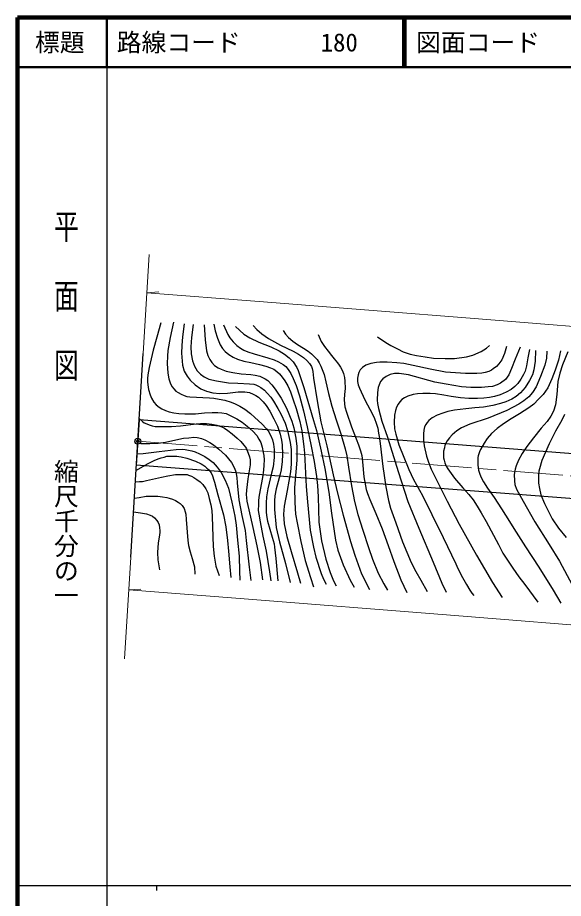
# Model space of a CAD drawing. Units: millimetres at full size, sheet at 1:1000; details may follow other scales. Extents: x 40000 to 680000, y 20000 to 380000.
# Drawn here: x 40000 to 150090, y 202409 to 380000 of the extents above; entities that cross this region are included whole.
import ezdxf
from ezdxf.enums import TextEntityAlignment as Align

# ---------------------------------------------------------------- set-up
doc = ezdxf.new("R2010")
doc.units = ezdxf.units.MM
doc.header["$LTSCALE"] = 1000
doc.header["$PDMODE"] = 32
doc.header["$PDSIZE"] = 500
doc.linetypes.add('CHAIN', pattern=[18.5, 12, -1.5, 3.5, -1.5])
for name, color, linetype, lineweight in [('M-BGD', 7, 'Continuous', 25), ('M-BMK', 2, 'CHAIN', 13), ('M-BMK-OTRS', 5, 'Continuous', 25), ('M-BMK-SRVR', 3, 'Continuous', 25), ('M-STR-HTXT', 7, 'Continuous', 13), ('M-TTL', 2, 'Continuous', 140), ('M-TTL-BAND', 7, 'Continuous', 25), ('M-TTL-LINE', 7, 'Continuous', 50)]:
    doc.layers.add(name, color=color, linetype=linetype, lineweight=lineweight)
doc.layers.add('M-OTRS', color=6, linetype='Continuous')
doc.layers.add('M-TTL-TXT', color=7, linetype='Continuous')
doc.styles.add('@ＭＳ ゴシック', font='')
doc.styles.add('ＭＳ ゴシック', font='')
doc.styles.get('@ＭＳ ゴシック').set_extended_font_data('@MS Gothic')
doc.styles.get('ＭＳ ゴシック').set_extended_font_data('MS Gothic')

msp = doc.modelspace()

# ---------------------------------------------------------------- linework, layer by layer
at = {"layer": 'M-BGD'}
msp.add_line((64492, 298901), (63941, 289790), dxfattribs=at)
msp.add_line((64492, 298901), (63941, 289790), dxfattribs=at)
msp.add_line((64492, 298901), (63941, 289790), dxfattribs=at)
for points in [[(68867, 318477), (68060, 315593), (67336, 312914), (66529, 309461), (66281, 307991), (66208, 307224), (66197, 306560), (66242, 305936), (66401, 304994), (66714, 303910), (67020, 303258), (67496, 302460), (67922, 301933), (68555, 301432), (69106, 301096), (69845, 300753), (70567, 300506), (71491, 300303), (72509, 300160), (73740, 300095), (75905, 300137), (77724, 300344), (79233, 300404), (80373, 300397), (81222, 300322), (82040, 300152), (83039, 299715), (84195, 299111), (85281, 298432), (86318, 297652), (87466, 296616), (88224, 295719), (88673, 295030), (89029, 294318), (89315, 293395), (89545, 292332), (89662, 291721), (89722, 290866), (89689, 289731), (89609, 288740), (89383, 287280), (88706, 283701), (88606, 282735), (88559, 281799), (88546, 280645), (88646, 279852), (88898, 278339), (89489, 275464), (90107, 272415), (90837, 268265), (91110, 266442)], [(71466, 318587), (70794, 315490), (70307, 312870), (70239, 311767), (70189, 310227), (70289, 308325), (70507, 307185), (70817, 306160), (71148, 305565), (71512, 305120), (71930, 304706), (72372, 304395), (72959, 304046), (73577, 303809), (74154, 303619), (74772, 303514), (78732, 303368), (79565, 303254), (80642, 303086), (81822, 302836), (83108, 302468), (83855, 302153), (84836, 301635), (85814, 301040), (86979, 300162), (87861, 299385), (89257, 298097), (90229, 297094), (90511, 296689), (91075, 295683), (91420, 294838), (91616, 293966), (91734, 292950), (91770, 291333), (91530, 289445), (91230, 288127), (90470, 284976), (90220, 283406), (90152, 282138), (90125, 280318), (90184, 279638), (90398, 278485), (91348, 275271), (91721, 273915), (91816, 273220), (92107, 270964), (92470, 266446)], [(73590, 318255), (73235, 315659), (73097, 313880), (73068, 312327), (73280, 309932), (73628, 308723), (74171, 307690), (74832, 306885), (75807, 305987), (76986, 305148), (78088, 304690), (79388, 304358), (80787, 304206), (82338, 304256), (84517, 304536), (85133, 304542), (85866, 304528), (86752, 304388), (87530, 304092), (88065, 303808), (88561, 303487), (89524, 302506), (90114, 301788), (90851, 300635), (91698, 299127), (92397, 297653), (92972, 296017), (93221, 294768), (93374, 293830), (93422, 291926), (93364, 290505), (93154, 288831), (92933, 287954), (92148, 284960), (91902, 283565), (91822, 282595), (91841, 280790), (92167, 277214), (92843, 274312), (94052, 269935), (94947, 266132)], [(75395, 318154), (75065, 315506), (74967, 313643), (75038, 312217), (75307, 310784), (75708, 309696), (76244, 308787), (76868, 308127), (77662, 307539), (78581, 307102), (80142, 306745), (82506, 306344), (84440, 306260), (86768, 306161), (87669, 306081), (88031, 305942), (88564, 305704), (89081, 305395), (89780, 304862), (90316, 304307), (91059, 303459), (91632, 302648), (92488, 301189), (93093, 300088), (93952, 298208), (94466, 296749), (94975, 294326), (95186, 292890), (95187, 289935), (95066, 288445), (94350, 284653), (93745, 281467), (93635, 279906), (93784, 277907), (94276, 275398), (95167, 272350), (96441, 268084), (97036, 265949)], [(77664, 318080), (77799, 315041), (78112, 312835), (78370, 311857), (78789, 311073), (79198, 310471), (79746, 309826), (80445, 309375), (81047, 309106), (82089, 308730), (83423, 308429), (85127, 308188), (87073, 308027), (87943, 307887), (88889, 307683), (89416, 307468), (89943, 307200), (90448, 306856), (91307, 305970), (91980, 305086), (93180, 303263), (94218, 301286), (95325, 298664), (95712, 297284), (96137, 295193), (96309, 293516), (96325, 290767), (96099, 288432), (95872, 285288), (95888, 282264), (96071, 279865), (96419, 278159), (97132, 274395), (97972, 270520), (99049, 267115), (99702, 265261)], [(79597, 318177), (79827, 316836), (80296, 315376), (80838, 314044), (81343, 313282), (81878, 312680), (82613, 312083), (83486, 311513), (84332, 311109), (85655, 310714), (87019, 310475), (88765, 310089), (90098, 309703), (91039, 309415), (91682, 309084), (92279, 308644), (92794, 308166), (93382, 307523), (93897, 306767), (94495, 305738), (95037, 304553), (95598, 302961), (96167, 301170), (96931, 298576), (97317, 296684), (97740, 293492), (97896, 292212), (98209, 285467), (98503, 282357), (98982, 276640), (99653, 273198), (100186, 271178), (101234, 267938), (101730, 266762), (102236, 265779)], [(81562, 318031), (82379, 316119), (82796, 315442), (83474, 314608), (84187, 313912), (84970, 313322), (85665, 312922), (86413, 312627), (87717, 312192), (90464, 311410), (91720, 310985), (92658, 310606), (93559, 310055), (94082, 309626), (94583, 309052), (95091, 308223), (95615, 307255), (96166, 305846), (96853, 303713), (97640, 300734), (98421, 297477), (99208, 293613), (99788, 290505), (100260, 287468), (100475, 285644), (100639, 283351), (100768, 278233), (101269, 274501), (102186, 270778), (103024, 268128), (103747, 266433), (104247, 265461)], [(87488, 317920), (88287, 317100), (89279, 316274), (90601, 315307), (93056, 313953), (95572, 312742), (96663, 312114), (97664, 311462), (98326, 310889), (98871, 310286), (99268, 309666), (99433, 309270), (99566, 308656), (99714, 307318), (100393, 302739), (101170, 298519), (102370, 293681), (103684, 287777), (104545, 284144), (105661, 279670), (107135, 274379), (108003, 271580), (109351, 267843), (110964, 264659)], [(83943, 317740), (85640, 316203), (86872, 315435), (88661, 314587), (91087, 313607), (92743, 312799), (93817, 312137), (94750, 311374), (95559, 310566), (96314, 309454), (96579, 308831), (97719, 305453), (99708, 298740), (100292, 296745), (101233, 292559), (101988, 289089), (102758, 284283), (103341, 280071), (104097, 274617), (104575, 272597), (105702, 269670), (107080, 266570), (107875, 265179)], [(93546, 316906), (94008, 316185), (94656, 315501), (95545, 314763), (96471, 314103), (97681, 313369), (98583, 312735), (99290, 312196), (99913, 311632), (100403, 311047), (100820, 310400), (101182, 309752), (101809, 308054), (102172, 306564), (102725, 304228), (103387, 301683), (104249, 298880), (105174, 296087), (106067, 293066), (106388, 291615), (106744, 289346), (107358, 285591), (107955, 282443), (108616, 279806), (109621, 276671), (110770, 273168), (111603, 270784), (112752, 267986), (113848, 265835), (114607, 264586)], [(100626, 316086), (101253, 314713), (101915, 313661), (102615, 312713), (103298, 311883), (103882, 311220), (104508, 310363), (104873, 309926), (105154, 309503), (105482, 308896), (105732, 308239), (105926, 307461), (106012, 306668), (106042, 305191), (105938, 304008), (105896, 303017), (105926, 302133), (105999, 301500), (106316, 300437), (107381, 297509), (108768, 293883), (109157, 292627), (109419, 291691), (109583, 290451), (109833, 287377), (110289, 284857), (110605, 284018), (111067, 282851), (112243, 280006), (113508, 276903), (114737, 273569), (115911, 270331), (117281, 266656), (118522, 264056)], [(112578, 315625), (113448, 315038), (114590, 314288), (115296, 313882), (116596, 313194), (117778, 312632), (119184, 312144), (120446, 311859), (122220, 311573), (123864, 311367), (126257, 311242), (128148, 311239), (130572, 311594), (131807, 311920), (133500, 312695), (134549, 313348), (135185, 313856)], [(138631, 313691), (138207, 312272), (137650, 310994), (137092, 310206), (136579, 309656), (135910, 309159), (135573, 308919), (135023, 308666), (134339, 308414), (133611, 308287), (132607, 308220), (130337, 308235), (126323, 308539), (123188, 309119), (119769, 309884), (117876, 310227), (116471, 310390), (114523, 310547), (113081, 310539), (112405, 310472), (111271, 310226), (110223, 309899), (109539, 309483), (109108, 309015), (108848, 308465), (108669, 307952), (108558, 307328), (108587, 306626), (108698, 305987), (108988, 305252), (110052, 302946), (111561, 300052), (112000, 299198), (112327, 298247), (112654, 297187), (112825, 296236), (112937, 295508), (113123, 294111), (113673, 289462), (114298, 285369), (114826, 282660), (115242, 281114), (116269, 278114), (117645, 274300), (119408, 270112), (120333, 268316), (121321, 266548), (122615, 264259)], [(141380, 313525), (140379, 311099), (139650, 309223), (139093, 307969), (138385, 307039), (137424, 306311), (136716, 305957), (135785, 305643), (134904, 305522), (133595, 305419), (131399, 305419), (129527, 305571), (126421, 306066), (124131, 306493), (118860, 307989), (117923, 308131), (116952, 308252), (116001, 308222), (115141, 308020), (114321, 307666), (113694, 307190), (113228, 306644), (112915, 305957), (112753, 305421), (112581, 304404), (112560, 302887), (112581, 302199), (112803, 301153), (113471, 298635), (114584, 295425), (116735, 288477), (118733, 282452), (120944, 277080), (123807, 270205), (125578, 265944), (126470, 264174)], [(143280, 313098), (142946, 311399), (142655, 309761), (142351, 308711), (142052, 308033), (141519, 307088), (140906, 306232), (140293, 305594), (139559, 305009), (138562, 304461), (137321, 303973), (136178, 303633), (135181, 303424), (134025, 303245), (132752, 303175), (131033, 303199), (129314, 303319), (127477, 303638), (126002, 303877), (124298, 304141), (123248, 304211), (121719, 304206), (120672, 304151), (119775, 303992), (118739, 303678), (118073, 303353), (117530, 302974), (117097, 302541), (116738, 302088), (116409, 301465), (116210, 300773), (116009, 299849), (115965, 298449), (116044, 297101), (116273, 295996), (116881, 293871), (118935, 288881), (119874, 286851), (121701, 283647), (123577, 279809), (125831, 275142), (128393, 269885), (128788, 268934), (129733, 267107), (130553, 265666), (131238, 264556), (131632, 263950), (132042, 263462)], [(144446, 312860), (144418, 310747), (144104, 308962), (143832, 307977), (143232, 306849), (142387, 305415), (141458, 304316), (140538, 303581), (139695, 303053), (138513, 302559), (137400, 302181), (135869, 301800), (133986, 301447), (132241, 301304), (130413, 301149), (128099, 300880), (126794, 300569), (125763, 300273), (124608, 299829), (123652, 299325), (122941, 298751), (122615, 298383), (122323, 297940), (122106, 297491), (121941, 296837), (121847, 296065), (121852, 294839), (122026, 293639), (122511, 291570), (122890, 290390), (123389, 288960), (124867, 285976), (126658, 282508), (129087, 277849), (132559, 271636), (135772, 266078), (137769, 263071)], [(146735, 312763), (146681, 311343), (146349, 309946), (145505, 307628), (144598, 305562), (143855, 304390), (143097, 303554), (142135, 302702), (141123, 302030), (138693, 300760), (134942, 299235), (131208, 298050), (129567, 297317), (128628, 296709), (128100, 296284), (127634, 295858), (127121, 295290), (126664, 294644), (126202, 293763), (126076, 293266), (125918, 292604), (125926, 291926), (125926, 291248), (126013, 290735), (126155, 290238), (126417, 289580), (126748, 289012), (128121, 287159), (129780, 285158), (130995, 283842), (131871, 282738), (132668, 281511), (133528, 280131), (134530, 278428), (136978, 273746), (137894, 272045), (138794, 270602), (139906, 269002), (141115, 267238), (142322, 265685), (144920, 262164)], [(149540, 312834), (149091, 310945), (148465, 308911), (147744, 307137), (146941, 305343), (146010, 304012), (145091, 303042), (144131, 302082), (143118, 301310), (141236, 300137), (139524, 299073), (137990, 298103), (136755, 297170), (135617, 296169), (134709, 295111), (134082, 294171), (133338, 292941), (133158, 292460), (132926, 291653), (132861, 291319), (132809, 290581), (132848, 289756), (132968, 288762), (133149, 288152), (133441, 287440), (133953, 286394), (134791, 285153), (136115, 283219), (137613, 280927), (138425, 279665), (140567, 276276), (142475, 273273), (145159, 269206), (148053, 264567), (149600, 261947)], [(150974, 312623), (149929, 309993), (149342, 308300), (148966, 306600), (148750, 304014), (148491, 301931), (148089, 300674), (147590, 299648), (146787, 298543), (145591, 297223), (144036, 295247), (142689, 293517), (141759, 292094), (141037, 290757), (140537, 289642), (140358, 288960), (140170, 287845), (140197, 286624), (140322, 285883), (140653, 284934), (142009, 282482), (144358, 278338), (147224, 273747), (149324, 270401), (153895, 261890)], [(437286, 276400), (429976, 275883), (420266, 275225), (415721, 275039), (409833, 274806), (399141, 274487), (384788, 274564), (378829, 274703), (368999, 275204), (357580, 275892), (351064, 276326), (345849, 276744), (335103, 277701), (322740, 278628), (313124, 279442), (298583, 280480), (289448, 281167), (279031, 282096), (275502, 282328), (267619, 282958), (263571, 283308), (64492, 298901)], [(437286, 276400), (429976, 275883), (420266, 275225), (415721, 275039), (409833, 274806), (399141, 274487), (384788, 274564), (378829, 274703), (368999, 275204), (357580, 275892), (351064, 276326), (345849, 276744), (335103, 277701), (322740, 278628), (313124, 279442), (298583, 280480), (289448, 281167), (279031, 282096), (275502, 282328), (267619, 282958), (263571, 283308), (64492, 298901)], [(64539, 299171), (65247, 298501), (65536, 298320), (66073, 298077), (66556, 297886), (67153, 297702), (67775, 297575), (68781, 297535), (71073, 297548), (72843, 297720), (76023, 298120), (76878, 298192), (78126, 298175), (79148, 298031), (80169, 297815), (81201, 297499), (81708, 297187), (82374, 296755), (83256, 296100), (84315, 295213), (85020, 294505), (85662, 293807), (85958, 293422), (86159, 293054), (86534, 292194), (86796, 291459), (86914, 290851), (86903, 289818), (86433, 287034), (86148, 284708), (86103, 283820), (86232, 282521), (86618, 280729), (87456, 277158), (88283, 273524), (88949, 270158), (89419, 266631)], [(150305, 299958), (149758, 298865), (148511, 296639), (147216, 294032), (145767, 290709), (145258, 289019), (145153, 288569), (145066, 287610), (145085, 286144), (145239, 285056), (145565, 283791), (146294, 282008), (147840, 278955), (149135, 277086), (150652, 275142)], [(64885, 294134), (66676, 294112), (68319, 294210), (69824, 294392), (72522, 295001), (73477, 295192), (74525, 295294), (75526, 295378), (76230, 295345), (76564, 295280), (77093, 295114), (77790, 294844), (78782, 294321), (79519, 293853), (80599, 293000), (81914, 291799), (82549, 291058), (83124, 290275), (83764, 289182), (84051, 288418), (84228, 287273), (84255, 286196), (84597, 282768), (85246, 279604), (85895, 276597), (86132, 274577), (86675, 269207), (87051, 266509)], [(63874, 288686), (66327, 290075), (67549, 290686), (68348, 291052), (68940, 291231), (69569, 291390), (70133, 291541), (70473, 291578), (71038, 291604), (71603, 291602), (72136, 291577), (72537, 291524), (73008, 291421), (74148, 291156), (75884, 290539), (77009, 290050), (77342, 289814), (77773, 289531), (78199, 289183), (78543, 288828), (79018, 288212), (79317, 287580), (79596, 286763), (79709, 286300), (80414, 283757), (81498, 279723), (82003, 277330), (82341, 274580), (82535, 272386), (82825, 269289), (83005, 267124)], [(64077, 292051), (65302, 292095), (68562, 292500), (70807, 292813), (71978, 292920), (73222, 292974), (73811, 292925), (74501, 292816), (75111, 292657), (75814, 292418), (76678, 292050), (77736, 291519), (78606, 290923), (79419, 290278), (80263, 289366), (81038, 288268), (81871, 286764), (82507, 285147), (83206, 282290), (83831, 279444), (84079, 277636), (84357, 274623), (84672, 271409), (84729, 268363), (84802, 266591)], [(438491, 267833), (430876, 267136), (420197, 266470), (412101, 266079), (397653, 265682), (383568, 265759), (370729, 266210), (363280, 266549), (348614, 267543), (338089, 268345), (327797, 269181), (316659, 270091), (309589, 270722), (301182, 271279), (294989, 271792), (285920, 272504), (280311, 272922), (276479, 273255), (270536, 273673), (256462, 274777), (248474, 275362), (173213, 281350), (63941, 289790)], [(438491, 267833), (430876, 267136), (420197, 266470), (412101, 266079), (397653, 265682), (383568, 265759), (370729, 266210), (363280, 266549), (348614, 267543), (338089, 268345), (327797, 269181), (316659, 270091), (309589, 270722), (301182, 271279), (294989, 271792), (285920, 272504), (280311, 272922), (276479, 273255), (270536, 273673), (256462, 274777), (248474, 275362), (173213, 281350), (63941, 289790)], [(63737, 286424), (64590, 286438), (65202, 286496), (66019, 286655), (69011, 287318), (70271, 287601), (71872, 287844), (72657, 287888), (73474, 287882), (74080, 287869), (74174, 287850), (74469, 287774), (75092, 287557), (75563, 287281), (76173, 286885), (76845, 286387), (77357, 285875), (77985, 285015), (78367, 284164), (78670, 283011), (78977, 281755), (79168, 280634), (79266, 279314), (79466, 273337), (79618, 271390), (79757, 270576), (80006, 269375), (80630, 267500)], [(63536, 283096), (64527, 283263), (65926, 283489), (67088, 283539), (68303, 283505), (69195, 283377), (70076, 283230), (70589, 283116), (71248, 282885), (71820, 282634), (72381, 282329), (72763, 282057), (73211, 281634), (73591, 281018), (73802, 280369), (73901, 279897), (74009, 278775), (74342, 274554), (74499, 273536), (74826, 272291), (75223, 270921), (75659, 269233), (75760, 267780)], [(63370, 280360), (64770, 280177), (65970, 279934), (66742, 279684), (67199, 279463), (67628, 279113), (68092, 278627), (68349, 278228), (68528, 277699), (68642, 277150), (68678, 276618), (68678, 276211), (68528, 275247), (68342, 274098), (68242, 272166), (68292, 270674), (68636, 268642)]]:
    msp.add_lwpolyline(points, dxfattribs=at)
at = {"layer": 'M-BMK'}
msp.add_lwpolyline([(64248, 294584), (163986, 286644), (308479, 275243), (363473, 271054), (384730, 269949), (396048, 269693), (413927, 270239), (436916, 271982), (448984, 273575), (462711, 275829), (488914, 282160), (507012, 286979), (531736, 294966), (558616, 304821)], dxfattribs=at)
at = {"layer": 'M-BMK-OTRS'}
msp.add_line((62818, 271230), (65299, 312245), dxfattribs=at)
at = {"layer": 'M-BMK-SRVR'}
msp.add_circle((64248, 294584), 600, dxfattribs=at)
at = {"layer": 'M-OTRS'}
msp.add_point((64248, 294584), dxfattribs=at)
msp.add_point((64248, 294584), dxfattribs=at)
msp.add_point((64248, 294584), dxfattribs=at)
at = {"layer": 'M-STR-HTXT'}
for p, q in [((65299, 312245), (66509, 332257)), ((66042, 324536), (68492, 324685)), ((61577, 250712), (62818, 271230)), ((62419, 264635), (64870, 264785))]:
    msp.add_line(p, q, dxfattribs=at)
for points in [[(66042, 324536), (88729, 322745), (132956, 319278), (166387, 316548), (223642, 312031), (310825, 305151), (361130, 301229), (365080, 301011), (385847, 299931), (395929, 299703), (412334, 300204), (433816, 301833), (444589, 303255), (456924, 305280), (479435, 310006), (496390, 313766), (511181, 317338), (522667, 320120), (536274, 324869)], [(62419, 264635), (84024, 262930), (128170, 259469), (161586, 256740), (218923, 252217), (306133, 245335), (357141, 241358), (361866, 241097), (383612, 239966), (396167, 239683), (415519, 240273), (440015, 242131), (453378, 243895), (468497, 246377), (487326, 250692), (515362, 258613), (541455, 266619), (561645, 273681), (569505, 276864)]]:
    msp.add_lwpolyline(points, dxfattribs=at)
at = {"layer": 'M-TTL'}
for p, q in [((40000, 380000), (40000, 20000)), ((680000, 380000), (40000, 380000)), ((40000, 380000), (40000, 20000)), ((680000, 380000), (40000, 380000))]:
    msp.add_line(p, q, dxfattribs=at)
at = {"layer": 'M-TTL-BAND'}
for p, q in [((58000, 370000), (58000, 20000)), ((58000, 370000), (58000, 20000)), ((40000, 205000), (579000, 205000)), ((40000, 205000), (579000, 205000)), ((68000, 205000), (68000, 204000)), ((68000, 205000), (68000, 204000))]:
    msp.add_line(p, q, dxfattribs=at)
at = {"layer": 'M-TTL-LINE'}
for p, q in [((58000, 380000), (58000, 370000)), ((58000, 380000), (58000, 370000)), ((117750, 380000), (117750, 370000)), ((117750, 380000), (117750, 370000)), ((118250, 380000), (118250, 370000)), ((118250, 380000), (118250, 370000)), ((40000, 370000), (680000, 370000)), ((40000, 370000), (680000, 370000))]:
    msp.add_line(p, q, dxfattribs=at)

# ---------------------------------------------------------------- texts
at = {"layer": 'M-TTL-BAND', "style": '@ＭＳ ゴシック', "width": 1.4}
msp.add_text('平  面  図', height=3666, rotation=270, dxfattribs=at).set_placement((49777, 306475), align=Align.MIDDLE_RIGHT)
msp.add_text('平  面  図', height=3666, rotation=270, dxfattribs=at).set_placement((49777, 306475), align=Align.MIDDLE_RIGHT)
at = {"layer": 'M-TTL-BAND', "style": '@ＭＳ ゴシック'}
msp.add_text('縮尺千分の一', height=3666, rotation=270, dxfattribs=at).set_placement((49777, 261030), align=Align.MIDDLE_RIGHT)
msp.add_text('縮尺千分の一', height=3666, rotation=270, dxfattribs=at).set_placement((49777, 261030), align=Align.MIDDLE_RIGHT)
at = {"layer": 'M-TTL-TXT', "style": 'ＭＳ ゴシック'}
msp.add_text('標題', height=3666, dxfattribs=at).set_placement((48500, 375000), align=Align.MIDDLE_CENTER)
msp.add_text('標題', height=3666, dxfattribs=at).set_placement((48500, 375000), align=Align.MIDDLE_CENTER)
for s, p in [('路線コード', (60000, 375000)), ('路線コード', (60000, 375000)), ('180', (101142, 375000)), ('180', (101142, 375000)), ('図面コード', (120380, 375000)), ('図面コード', (120380, 375000))]:
    msp.add_text(s, height=3666, dxfattribs=at).set_placement(p, align=Align.MIDDLE_LEFT)

doc.saveas('drawing.dxf')
